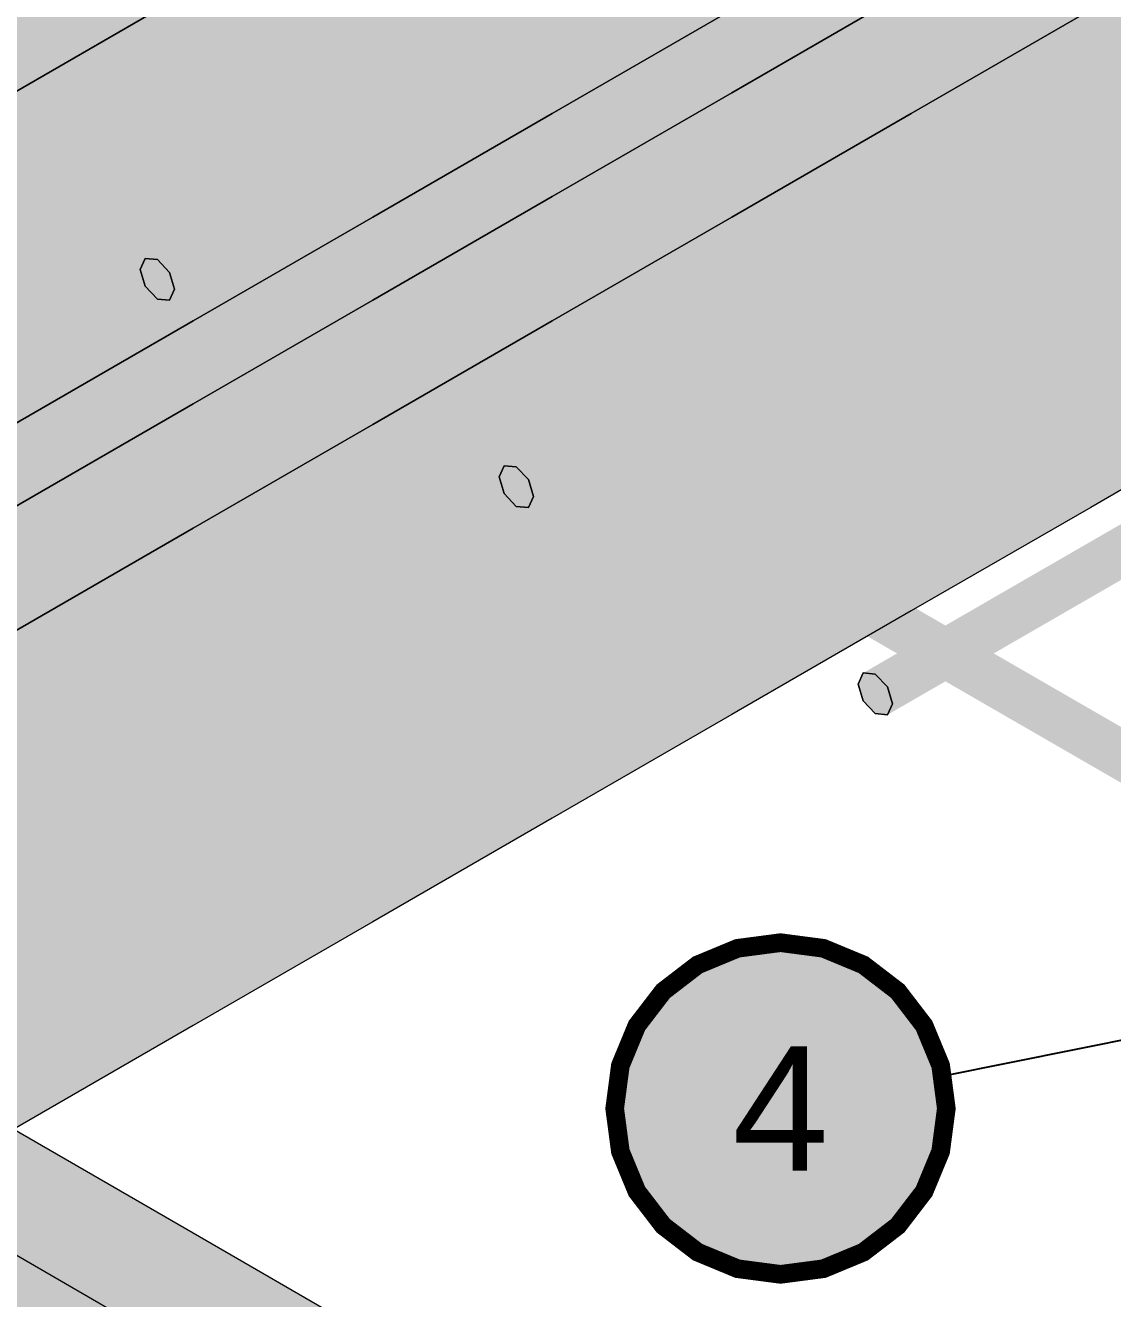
# Model space of a CAD drawing. Header units: metres. Extents: x 0 to 8.41, y 0 to 5.94.
# Drawn here: x 5.9081 to 6.1704, y 4.2942 to 4.6012 of the extents above; entities that cross this region are included whole.
import ezdxf
from ezdxf.enums import TextEntityAlignment as Align

# ---------------------------------------------------------------- set-up
doc = ezdxf.new("R2010")
doc.units = ezdxf.units.M
doc.header["$LTSCALE"] = 0.25
doc.layers.add('ISO-3D', color=7, linetype='CONTINUOUS', lineweight=13)
doc.layers.add('ISO-3D-ARISTAS', color=250, linetype='CONTINUOUS', lineweight=13)
doc.layers.add('LLAMADAS-NUM', color=30, linetype='CONTINUOUS', lineweight=25, true_color=0xc05014)
doc.styles.get("Standard").update_dxf_attribs({"font": 'arial.ttf'})

msp = doc.modelspace()

# ---------------------------------------------------------------- linework, layer by layer
at = {"layer": 'ISO-3D', "true_color": 0x8e8d88}
for points in [[(6.03519, 4.61), (5.99189, 4.585), (6.03519, 4.66), (5.99189, 4.635)], [(6.03519, 4.62), (5.99189, 4.595), (6.03519, 4.66), (5.99189, 4.635)], [(6.12179, 4.61), (6.07849, 4.585), (6.12179, 4.66), (6.07849, 4.635)], [(6.07849, 4.605), (6.03519, 4.58), (6.07849, 4.645), (6.03519, 4.62)], [(5.99189, 4.585), (5.94859, 4.56), (5.99189, 4.635), (5.94859, 4.61)], [(5.99189, 4.595), (5.94859, 4.57), (5.99189, 4.635), (5.94859, 4.61)], [(6.07849, 4.585), (6.03519, 4.56), (6.07849, 4.635), (6.03519, 4.61)], [(5.94859, 4.61), (5.90529, 4.585), (5.94859, 4.63), (5.90529, 4.605)], [(6.2084, 4.61), (6.1651, 4.585), (6.2084, 4.63), (6.1651, 4.605)], [(6.03519, 4.58), (5.99189, 4.555), (6.03519, 4.62), (5.99189, 4.595)], [(5.94859, 4.56), (5.90529, 4.535), (5.94859, 4.61), (5.90529, 4.585)], [(5.94859, 4.57), (5.90529, 4.545), (5.94859, 4.61), (5.90529, 4.585)], [(6.03519, 4.56), (5.99189, 4.535), (6.03519, 4.61), (5.99189, 4.585)], [(6.2084, 4.56), (6.1651, 4.535), (6.2084, 4.61), (6.1651, 4.585)], [(6.1651, 4.585), (6.12179, 4.56), (6.1651, 4.605), (6.12179, 4.58)], [(5.99189, 4.555), (5.94859, 4.53), (5.99189, 4.595), (5.94859, 4.57)], [(5.99189, 4.535), (5.94859, 4.51), (5.99189, 4.585), (5.94859, 4.56)], [(6.1651, 4.535), (6.12179, 4.51), (6.1651, 4.585), (6.12179, 4.56)], [(6.12179, 4.56), (6.07849, 4.535), (6.12179, 4.58), (6.07849, 4.555)], [(5.94859, 4.53), (5.90529, 4.505), (5.94859, 4.57), (5.90529, 4.545)], [(5.94859, 4.51), (5.90529, 4.485), (5.94859, 4.56), (5.90529, 4.535)], [(6.12179, 4.51), (6.07849, 4.485), (6.12179, 4.56), (6.07849, 4.535)], [(6.2084, 4.51), (6.1651, 4.485), (6.2084, 4.56), (6.1651, 4.535)], [(6.07849, 4.535), (6.03519, 4.51), (6.07849, 4.555), (6.03519, 4.53)], [(6.07849, 4.485), (6.03519, 4.46), (6.07849, 4.535), (6.03519, 4.51)], [(6.1651, 4.485), (6.12179, 4.46), (6.1651, 4.535), (6.12179, 4.51)], [(6.03519, 4.51), (5.99189, 4.485), (6.03519, 4.53), (5.99189, 4.505)], [(6.03519, 4.46), (5.99189, 4.435), (6.03519, 4.51), (5.99189, 4.485)], [(6.12179, 4.46), (6.07849, 4.435), (6.12179, 4.51), (6.07849, 4.485)], [(5.99189, 4.485), (5.94859, 4.46), (5.99189, 4.505), (5.94859, 4.48)], [(5.99189, 4.435), (5.94859, 4.41), (5.99189, 4.485), (5.94859, 4.46)], [(6.07849, 4.435), (6.03519, 4.41), (6.07849, 4.485), (6.03519, 4.46)], [(5.94859, 4.46), (5.90529, 4.435), (5.94859, 4.48), (5.90529, 4.455)], [(5.94859, 4.41), (5.90529, 4.385), (5.94859, 4.46), (5.90529, 4.435)], [(6.03519, 4.41), (5.99189, 4.385), (6.03519, 4.46), (5.99189, 4.435)], [(5.99189, 4.385), (5.94859, 4.36), (5.99189, 4.435), (5.94859, 4.41)], [(5.94859, 4.36), (5.90529, 4.335), (5.94859, 4.41), (5.90529, 4.385)]]:
    msp.add_solid(points, dxfattribs=at)
at = {"layer": 'ISO-3D', "true_color": 0xb0aea8}
for points in [[(6.19757, 4.61625), (6.15427, 4.59125), (6.1651, 4.635), (6.12179, 4.61)], [(6.1651, 4.605), (6.12179, 4.58), (6.12179, 4.63), (6.07849, 4.605)], [(5.94859, 4.61), (5.90529, 4.585), (5.91972, 4.62667), (5.87642, 4.60167)], [(6.23005, 4.5975), (6.18675, 4.5725), (6.19757, 4.61625), (6.15427, 4.59125)], [(6.15427, 4.59125), (6.11097, 4.56625), (6.12179, 4.61), (6.07849, 4.585)], [(6.12179, 4.58), (6.07849, 4.555), (6.07849, 4.605), (6.03519, 4.58)], [(6.18675, 4.5725), (6.14345, 4.5475), (6.15427, 4.59125), (6.11097, 4.56625)], [(6.11097, 4.56625), (6.06767, 4.54125), (6.07849, 4.585), (6.03519, 4.56)], [(6.07849, 4.555), (6.03519, 4.53), (6.03519, 4.58), (5.99189, 4.555)], [(6.21922, 4.55375), (6.17592, 4.52875), (6.18675, 4.5725), (6.14345, 4.5475)], [(6.14345, 4.5475), (6.10014, 4.5225), (6.11097, 4.56625), (6.06767, 4.54125)], [(6.06767, 4.54125), (6.02437, 4.51625), (6.03519, 4.56), (5.99189, 4.535)], [(6.03519, 4.53), (5.99189, 4.505), (5.99189, 4.555), (5.94859, 4.53)], [(6.17592, 4.52875), (6.13262, 4.50375), (6.14345, 4.5475), (6.10014, 4.5225)], [(6.10014, 4.5225), (6.05684, 4.4975), (6.06767, 4.54125), (6.02437, 4.51625)], [(6.02437, 4.51625), (5.98107, 4.49125), (5.99189, 4.535), (5.94859, 4.51)], [(5.99189, 4.505), (5.94859, 4.48), (5.94859, 4.53), (5.90529, 4.505)], [(6.2084, 4.51), (6.1651, 4.485), (6.17592, 4.52875), (6.13262, 4.50375)], [(6.13262, 4.50375), (6.08932, 4.47875), (6.10014, 4.5225), (6.05684, 4.4975)], [(6.05684, 4.4975), (6.01354, 4.4725), (6.02437, 4.51625), (5.98107, 4.49125)], [(5.98107, 4.49125), (5.93776, 4.46625), (5.94859, 4.51), (5.90529, 4.485)], [(5.94859, 4.48), (5.90529, 4.455), (5.90529, 4.505), (5.86199, 4.48)], [(6.1651, 4.485), (6.12179, 4.46), (6.13262, 4.50375), (6.08932, 4.47875)], [(6.08932, 4.47875), (6.04602, 4.45375), (6.05684, 4.4975), (6.01354, 4.4725)], [(6.01354, 4.4725), (5.97024, 4.4475), (5.98107, 4.49125), (5.93776, 4.46625)], [(5.93776, 4.46625), (5.89446, 4.44125), (5.90529, 4.485), (5.86199, 4.46)], [(6.12179, 4.46), (6.07849, 4.435), (6.08932, 4.47875), (6.04602, 4.45375)], [(6.04602, 4.45375), (6.00272, 4.42875), (6.01354, 4.4725), (5.97024, 4.4475)], [(5.97024, 4.4475), (5.92694, 4.4225), (5.93776, 4.46625), (5.89446, 4.44125)], [(6.07849, 4.435), (6.03519, 4.41), (6.04602, 4.45375), (6.00272, 4.42875)], [(6.00272, 4.42875), (5.95942, 4.40375), (5.97024, 4.4475), (5.92694, 4.4225)], [(5.92694, 4.4225), (5.88364, 4.3975), (5.89446, 4.44125), (5.85116, 4.41625)], [(6.03519, 4.41), (5.99189, 4.385), (6.00272, 4.42875), (5.95942, 4.40375)], [(5.95942, 4.40375), (5.91611, 4.37875), (5.92694, 4.4225), (5.88364, 4.3975)], [(5.99189, 4.385), (5.94859, 4.36), (5.95942, 4.40375), (5.91611, 4.37875)], [(5.91611, 4.37875), (5.87281, 4.35375), (5.88364, 4.3975), (5.84034, 4.3725)], [(5.94859, 4.36), (5.90529, 4.335), (5.91611, 4.37875), (5.87281, 4.35375)], [(5.94859, 4.31), (5.91395, 4.29), (5.90529, 4.335), (5.87065, 4.315)], [(5.91395, 4.29), (5.87931, 4.27), (5.87065, 4.315), (5.83601, 4.295)], [(5.99189, 4.285), (5.95725, 4.265), (5.94859, 4.31), (5.91395, 4.29)], [(5.94859, 4.28), (5.90529, 4.255), (5.90529, 4.305), (5.86199, 4.28)]]:
    msp.add_solid(points, dxfattribs=at)
at = {"layer": 'ISO-3D', "true_color": 0x845437}
for points in [[(6.05984, 4.59506), (6.05692, 4.59198), (6.01854, 4.6189), (6.01562, 4.61582)], [(6.05984, 4.58553), (6.06276, 4.58861), (6.01854, 4.60938), (6.02145, 4.61246)], [(6.10114, 4.57121), (6.09823, 4.56813), (6.05984, 4.59506), (6.05692, 4.59198)], [(5.93194, 4.5689), (5.92902, 4.56582), (5.89063, 4.59275), (5.88772, 4.58967)], [(6.10114, 4.56169), (6.10406, 4.56476), (6.05984, 4.58553), (6.06276, 4.58861)], [(5.93194, 4.55938), (5.93485, 4.56246), (5.89063, 4.58322), (5.89355, 4.5863)], [(6.14245, 4.54736), (6.13953, 4.54429), (6.10114, 4.57121), (6.09823, 4.56813)], [(5.97324, 4.54506), (5.97032, 4.54198), (5.93194, 4.5689), (5.92902, 4.56582)], [(6.14245, 4.53784), (6.14536, 4.54092), (6.10114, 4.56169), (6.10406, 4.56476)], [(5.97324, 4.53553), (5.97615, 4.53861), (5.93194, 4.55938), (5.93485, 4.56246)], [(6.01454, 4.52121), (6.01162, 4.51813), (5.97324, 4.54506), (5.97032, 4.54198)], [(6.18375, 4.52352), (6.18083, 4.52044), (6.14245, 4.54736), (6.13953, 4.54429)], [(6.01454, 4.51169), (6.01746, 4.51476), (5.97324, 4.53553), (5.97615, 4.53861)], [(6.18375, 4.51399), (6.18667, 4.51707), (6.14245, 4.53784), (6.14536, 4.54092)], [(6.05584, 4.49736), (6.05293, 4.49429), (6.01454, 4.52121), (6.01162, 4.51813)], [(6.05584, 4.48784), (6.05876, 4.49092), (6.01454, 4.51169), (6.01746, 4.51476)], [(6.09715, 4.47352), (6.09423, 4.47044), (6.05584, 4.49736), (6.05293, 4.49429)], [(6.09715, 4.46399), (6.10006, 4.46707), (6.05584, 4.48784), (6.05876, 4.49092)], [(6.13845, 4.44967), (6.13553, 4.44659), (6.09715, 4.47352), (6.09423, 4.47044)], [(6.13845, 4.44015), (6.14137, 4.44323), (6.09715, 4.46399), (6.10006, 4.46707)], [(6.17975, 4.42583), (6.17684, 4.42275), (6.13845, 4.44967), (6.13553, 4.44659)], [(6.17975, 4.4163), (6.18267, 4.41938), (6.13845, 4.44015), (6.14137, 4.44323)]]:
    msp.add_solid(points, dxfattribs=at)
at = {"layer": 'ISO-3D', "true_color": 0x6c452d}
for points in [[(6.06276, 4.59535), (6.05984, 4.59506), (6.02145, 4.61919), (6.01854, 4.6189)], [(6.05692, 4.58524), (6.05984, 4.58553), (6.01562, 4.60909), (6.01854, 4.60938)], [(6.10406, 4.5715), (6.10114, 4.57121), (6.06276, 4.59535), (6.05984, 4.59506)], [(5.93485, 4.56919), (5.93194, 4.5689), (5.89355, 4.59304), (5.89063, 4.59275)], [(6.09823, 4.5614), (6.10114, 4.56169), (6.05692, 4.58524), (6.05984, 4.58553)], [(5.92902, 4.55909), (5.93194, 4.55938), (5.88772, 4.58294), (5.89063, 4.58322)], [(5.97615, 4.54535), (5.97324, 4.54506), (5.93485, 4.56919), (5.93194, 4.5689)], [(6.14536, 4.54765), (6.14245, 4.54736), (6.10406, 4.5715), (6.10114, 4.57121)], [(6.13953, 4.53755), (6.14245, 4.53784), (6.09823, 4.5614), (6.10114, 4.56169)], [(5.97032, 4.53524), (5.97324, 4.53553), (5.92902, 4.55909), (5.93194, 4.55938)], [(6.18667, 4.52381), (6.18375, 4.52352), (6.14536, 4.54765), (6.14245, 4.54736)], [(6.01746, 4.5215), (6.01454, 4.52121), (5.97615, 4.54535), (5.97324, 4.54506)], [(6.01162, 4.5114), (6.01454, 4.51169), (5.97032, 4.53524), (5.97324, 4.53553)], [(6.18083, 4.5137), (6.18375, 4.51399), (6.13953, 4.53755), (6.14245, 4.53784)], [(6.05876, 4.49765), (6.05584, 4.49736), (6.01746, 4.5215), (6.01454, 4.52121)], [(6.05293, 4.48755), (6.05584, 4.48784), (6.01162, 4.5114), (6.01454, 4.51169)], [(6.10006, 4.47381), (6.09715, 4.47352), (6.05876, 4.49765), (6.05584, 4.49736)], [(6.09423, 4.4637), (6.09715, 4.46399), (6.05293, 4.48755), (6.05584, 4.48784)], [(6.14137, 4.44996), (6.13845, 4.44967), (6.10006, 4.47381), (6.09715, 4.47352)], [(6.13553, 4.43986), (6.13845, 4.44015), (6.09423, 4.4637), (6.09715, 4.46399)], [(6.18267, 4.42611), (6.17975, 4.42583), (6.14137, 4.44996), (6.13845, 4.44967)], [(6.17684, 4.41601), (6.17975, 4.4163), (6.13553, 4.43986), (6.13845, 4.44015)]]:
    msp.add_solid(points, dxfattribs=at)
at = {"layer": 'ISO-3D', "true_color": 0x5c3b26}
for points in [[(6.06397, 4.59268), (6.06276, 4.59535), (6.02266, 4.61652), (6.02145, 4.61919)], [(6.05572, 4.58791), (6.05692, 4.58524), (6.01441, 4.61176), (6.01562, 4.60909)], [(6.10527, 4.56883), (6.10406, 4.5715), (6.06397, 4.59268), (6.06276, 4.59535)], [(5.93606, 4.56652), (5.93485, 4.56919), (5.89476, 4.59037), (5.89355, 4.59304)], [(6.09702, 4.56407), (6.09823, 4.5614), (6.05572, 4.58791), (6.05692, 4.58524)], [(5.92781, 4.56176), (5.92902, 4.55909), (5.88651, 4.58561), (5.88772, 4.58294)], [(5.97736, 4.54268), (5.97615, 4.54535), (5.93606, 4.56652), (5.93485, 4.56919)], [(6.14657, 4.54498), (6.14536, 4.54765), (6.10527, 4.56883), (6.10406, 4.5715)], [(6.13832, 4.54022), (6.13953, 4.53755), (6.09702, 4.56407), (6.09823, 4.5614)], [(5.96911, 4.53791), (5.97032, 4.53524), (5.92781, 4.56176), (5.92902, 4.55909)], [(6.18787, 4.52114), (6.18667, 4.52381), (6.14657, 4.54498), (6.14536, 4.54765)], [(6.01867, 4.51883), (6.01746, 4.5215), (5.97736, 4.54268), (5.97615, 4.54535)], [(6.17962, 4.51637), (6.18083, 4.5137), (6.13832, 4.54022), (6.13953, 4.53755)], [(6.01042, 4.51407), (6.01162, 4.5114), (5.96911, 4.53791), (5.97032, 4.53524)], [(6.05997, 4.49498), (6.05876, 4.49765), (6.01867, 4.51883), (6.01746, 4.5215)], [(6.05172, 4.49022), (6.05293, 4.48755), (6.01042, 4.51407), (6.01162, 4.5114)], [(6.10127, 4.47114), (6.10006, 4.47381), (6.05997, 4.49498), (6.05876, 4.49765)], [(6.09302, 4.46637), (6.09423, 4.4637), (6.05172, 4.49022), (6.05293, 4.48755)], [(6.14257, 4.44729), (6.14137, 4.44996), (6.10127, 4.47114), (6.10006, 4.47381)], [(6.13432, 4.44253), (6.13553, 4.43986), (6.09302, 4.46637), (6.09423, 4.4637)], [(6.18388, 4.42344), (6.18267, 4.42611), (6.14257, 4.44729), (6.14137, 4.44996)], [(6.17563, 4.41868), (6.17684, 4.41601), (6.13432, 4.44253), (6.13553, 4.43986)]]:
    msp.add_solid(points, dxfattribs=at)
at = {"layer": 'ISO-3D', "true_color": 0x7e5035}
for points in [[(6.05692, 4.59198), (6.05572, 4.58791), (6.01562, 4.61582), (6.01441, 4.61176)], [(6.06276, 4.58861), (6.06397, 4.59268), (6.02145, 4.61246), (6.02266, 4.61652)], [(6.09823, 4.56813), (6.09702, 4.56407), (6.05692, 4.59198), (6.05572, 4.58791)], [(6.10406, 4.56476), (6.10527, 4.56883), (6.06276, 4.58861), (6.06397, 4.59268)], [(5.92902, 4.56582), (5.92781, 4.56176), (5.88772, 4.58967), (5.88651, 4.58561)], [(5.93485, 4.56246), (5.93606, 4.56652), (5.89355, 4.5863), (5.89476, 4.59037)], [(5.97615, 4.53861), (5.97736, 4.54268), (5.93485, 4.56246), (5.93606, 4.56652)], [(6.13953, 4.54429), (6.13832, 4.54022), (6.09823, 4.56813), (6.09702, 4.56407)], [(6.14536, 4.54092), (6.14657, 4.54498), (6.10406, 4.56476), (6.10527, 4.56883)], [(5.97032, 4.54198), (5.96911, 4.53791), (5.92902, 4.56582), (5.92781, 4.56176)], [(6.18667, 4.51707), (6.18787, 4.52114), (6.14536, 4.54092), (6.14657, 4.54498)], [(6.01162, 4.51813), (6.01042, 4.51407), (5.97032, 4.54198), (5.96911, 4.53791)], [(6.01746, 4.51476), (6.01867, 4.51883), (5.97615, 4.53861), (5.97736, 4.54268)], [(6.18083, 4.52044), (6.17962, 4.51637), (6.13953, 4.54429), (6.13832, 4.54022)], [(6.05293, 4.49429), (6.05172, 4.49022), (6.01162, 4.51813), (6.01042, 4.51407)], [(6.05876, 4.49092), (6.05997, 4.49498), (6.01746, 4.51476), (6.01867, 4.51883)], [(6.09423, 4.47044), (6.09302, 4.46637), (6.05293, 4.49429), (6.05172, 4.49022)], [(6.10006, 4.46707), (6.10127, 4.47114), (6.05876, 4.49092), (6.05997, 4.49498)], [(6.14137, 4.44323), (6.14257, 4.44729), (6.10006, 4.46707), (6.10127, 4.47114)], [(6.13553, 4.44659), (6.13432, 4.44253), (6.09423, 4.47044), (6.09302, 4.46637)], [(6.17684, 4.42275), (6.17563, 4.41868), (6.13553, 4.44659), (6.13432, 4.44253)], [(6.18267, 4.41938), (6.18388, 4.42344), (6.14137, 4.44323), (6.14257, 4.44729)]]:
    msp.add_solid(points, dxfattribs=at)
at = {"layer": 'ISO-3D', "true_color": 0x513422}
for points in [[(6.05971, 4.61392), (6.06092, 4.61659), (6.01841, 4.59007), (6.01962, 4.59274)], [(6.06796, 4.60916), (6.06675, 4.60649), (6.02666, 4.58531), (6.02545, 4.58264)], [(6.01841, 4.59007), (6.01962, 4.59274), (5.97711, 4.56623), (5.97832, 4.5689)], [(6.18762, 4.58777), (6.18883, 4.59044), (6.14632, 4.56392), (6.14752, 4.56659)], [(6.02666, 4.58531), (6.02545, 4.58264), (5.98536, 4.56146), (5.98415, 4.55879)], [(6.19587, 4.583), (6.19466, 4.58033), (6.15456, 4.55916), (6.15336, 4.55649)], [(5.97711, 4.56623), (5.97832, 4.5689), (5.93581, 4.54238), (5.93701, 4.54505)], [(6.14632, 4.56392), (6.14752, 4.56659), (6.10501, 4.54007), (6.10622, 4.54274)], [(5.98536, 4.56146), (5.98415, 4.55879), (5.94405, 4.53762), (5.94285, 4.53495)], [(6.15456, 4.55916), (6.15336, 4.55649), (6.11326, 4.53531), (6.11205, 4.53264)], [(6.10501, 4.54007), (6.10622, 4.54274), (6.06371, 4.51623), (6.06492, 4.5189)], [(6.11326, 4.53531), (6.11205, 4.53264), (6.07196, 4.51146), (6.07075, 4.50879)], [(6.06371, 4.51623), (6.06492, 4.5189), (6.02241, 4.49238), (6.02362, 4.49505)], [(6.07196, 4.51146), (6.07075, 4.50879), (6.03066, 4.48762), (6.02945, 4.48495)], [(6.19162, 4.49007), (6.19282, 4.49274), (6.15031, 4.46623), (6.15152, 4.4689)], [(6.19986, 4.48531), (6.19866, 4.48264), (6.15856, 4.46146), (6.15735, 4.45879)], [(6.15031, 4.46623), (6.15152, 4.4689), (6.10901, 4.44238), (6.11022, 4.44505)], [(6.15856, 4.46146), (6.15735, 4.45879), (6.11726, 4.43762), (6.11605, 4.43495)]]:
    msp.add_solid(points, dxfattribs=at)
at = {"layer": 'ISO-3D', "true_color": 0x70482f}
for points in [[(6.06092, 4.61659), (6.06384, 4.6163), (6.01962, 4.59274), (6.02254, 4.59245)], [(6.06675, 4.60649), (6.06384, 4.60678), (6.02545, 4.58264), (6.02254, 4.58293)], [(6.01962, 4.59274), (6.02254, 4.59245), (5.97832, 4.5689), (5.98123, 4.56861)], [(6.18883, 4.59044), (6.19174, 4.59015), (6.14752, 4.56659), (6.15044, 4.5663)], [(6.02545, 4.58264), (6.02254, 4.58293), (5.98415, 4.55879), (5.98123, 4.55908)], [(6.19466, 4.58033), (6.19174, 4.58062), (6.15336, 4.55649), (6.15044, 4.55678)], [(5.97832, 4.5689), (5.98123, 4.56861), (5.93701, 4.54505), (5.93993, 4.54476)], [(6.14752, 4.56659), (6.15044, 4.5663), (6.10622, 4.54274), (6.10914, 4.54245)], [(5.98415, 4.55879), (5.98123, 4.55908), (5.94285, 4.53495), (5.93993, 4.53524)], [(6.15336, 4.55649), (6.15044, 4.55678), (6.11205, 4.53264), (6.10914, 4.53293)], [(6.10622, 4.54274), (6.10914, 4.54245), (6.06492, 4.5189), (6.06783, 4.51861)], [(6.11205, 4.53264), (6.10914, 4.53293), (6.07075, 4.50879), (6.06783, 4.50908)], [(6.06492, 4.5189), (6.06783, 4.51861), (6.02362, 4.49505), (6.02653, 4.49476)], [(6.07075, 4.50879), (6.06783, 4.50908), (6.02945, 4.48495), (6.02653, 4.48524)], [(6.19282, 4.49274), (6.19574, 4.49245), (6.15152, 4.4689), (6.15444, 4.46861)], [(6.19866, 4.48264), (6.19574, 4.48293), (6.15735, 4.45879), (6.15444, 4.45908)], [(6.15152, 4.4689), (6.15444, 4.46861), (6.11022, 4.44505), (6.11313, 4.44476)], [(6.15735, 4.45879), (6.15444, 4.45908), (6.11605, 4.43495), (6.11313, 4.43524)]]:
    msp.add_solid(points, dxfattribs=at)
at = {"layer": 'ISO-3D', "true_color": 0x805135}
for points in [[(6.06384, 4.6163), (6.06675, 4.61322), (6.02254, 4.59245), (6.02545, 4.58938)], [(6.06384, 4.60678), (6.06092, 4.60985), (6.02254, 4.58293), (6.01962, 4.58601)], [(6.02254, 4.59245), (6.02545, 4.58938), (5.98123, 4.56861), (5.98415, 4.56553)], [(6.19174, 4.59015), (6.19466, 4.58707), (6.15044, 4.5663), (6.15336, 4.56322)], [(6.02254, 4.58293), (6.01962, 4.58601), (5.98123, 4.55908), (5.97832, 4.56216)], [(6.19174, 4.58062), (6.18883, 4.5837), (6.15044, 4.55678), (6.14752, 4.55985)], [(5.98123, 4.56861), (5.98415, 4.56553), (5.93993, 4.54476), (5.94285, 4.54168)], [(6.15044, 4.5663), (6.15336, 4.56322), (6.10914, 4.54245), (6.11205, 4.53938)], [(5.98123, 4.55908), (5.97832, 4.56216), (5.93993, 4.53524), (5.93701, 4.53832)], [(6.15044, 4.55678), (6.14752, 4.55985), (6.10914, 4.53293), (6.10622, 4.53601)], [(6.10914, 4.54245), (6.11205, 4.53938), (6.06783, 4.51861), (6.07075, 4.51553)], [(6.10914, 4.53293), (6.10622, 4.53601), (6.06783, 4.50908), (6.06492, 4.51216)], [(6.06783, 4.51861), (6.07075, 4.51553), (6.02653, 4.49476), (6.02945, 4.49168)], [(6.06783, 4.50908), (6.06492, 4.51216), (6.02653, 4.48524), (6.02362, 4.48832)], [(6.19574, 4.49245), (6.19866, 4.48938), (6.15444, 4.46861), (6.15735, 4.46553)], [(6.19574, 4.48293), (6.19282, 4.48601), (6.15444, 4.45908), (6.15152, 4.46216)], [(6.15444, 4.46861), (6.15735, 4.46553), (6.11313, 4.44476), (6.11605, 4.44168)], [(6.15444, 4.45908), (6.15152, 4.46216), (6.11313, 4.43524), (6.11022, 4.43832)]]:
    msp.add_solid(points, dxfattribs=at)
at = {"layer": 'ISO-3D', "true_color": 0x734930}
for points in [[(6.06092, 4.60985), (6.05971, 4.61392), (6.01962, 4.58601), (6.01841, 4.59007)], [(6.06675, 4.61322), (6.06796, 4.60916), (6.02545, 4.58938), (6.02666, 4.58531)], [(6.01962, 4.58601), (6.01841, 4.59007), (5.97832, 4.56216), (5.97711, 4.56623)], [(6.02545, 4.58938), (6.02666, 4.58531), (5.98415, 4.56553), (5.98536, 4.56146)], [(6.18883, 4.5837), (6.18762, 4.58777), (6.14752, 4.55985), (6.14632, 4.56392)], [(6.19466, 4.58707), (6.19587, 4.583), (6.15336, 4.56322), (6.15456, 4.55916)], [(5.97832, 4.56216), (5.97711, 4.56623), (5.93701, 4.53832), (5.93581, 4.54238)], [(5.98415, 4.56553), (5.98536, 4.56146), (5.94285, 4.54168), (5.94405, 4.53762)], [(6.14752, 4.55985), (6.14632, 4.56392), (6.10622, 4.53601), (6.10501, 4.54007)], [(6.15336, 4.56322), (6.15456, 4.55916), (6.11205, 4.53938), (6.11326, 4.53531)], [(6.10622, 4.53601), (6.10501, 4.54007), (6.06492, 4.51216), (6.06371, 4.51623)], [(6.11205, 4.53938), (6.11326, 4.53531), (6.07075, 4.51553), (6.07196, 4.51146)], [(6.06492, 4.51216), (6.06371, 4.51623), (6.02362, 4.48832), (6.02241, 4.49238)], [(6.07075, 4.51553), (6.07196, 4.51146), (6.02945, 4.49168), (6.03066, 4.48762)], [(6.19282, 4.48601), (6.19162, 4.49007), (6.15152, 4.46216), (6.15031, 4.46623)], [(6.19866, 4.48938), (6.19986, 4.48531), (6.15735, 4.46553), (6.15856, 4.46146)], [(6.15152, 4.46216), (6.15031, 4.46623), (6.11022, 4.43832), (6.10901, 4.44238)], [(6.15735, 4.46553), (6.15856, 4.46146), (6.11605, 4.44168), (6.11726, 4.43762)]]:
    msp.add_solid(points, dxfattribs=at)
at = {"layer": 'ISO-3D', "true_color": 0x6f472f}
for points in [[(5.93993, 4.54), (5.93581, 4.54238), (5.93701, 4.54505)], [(5.93993, 4.54), (5.93701, 4.54505), (5.93993, 4.54476)], [(5.93993, 4.54), (5.93993, 4.54476), (5.94285, 4.54168)], [(5.93993, 4.54), (5.93701, 4.53832), (5.93581, 4.54238)], [(5.93993, 4.54), (5.94285, 4.54168), (5.94405, 4.53762)], [(5.93993, 4.54), (5.93993, 4.53524), (5.93701, 4.53832)], [(5.93993, 4.54), (5.94285, 4.53495), (5.93993, 4.53524)], [(5.93993, 4.54), (5.94405, 4.53762), (5.94285, 4.53495)], [(6.02653, 4.49), (6.02241, 4.49238), (6.02362, 4.49505)], [(6.02653, 4.49), (6.02362, 4.48832), (6.02241, 4.49238)], [(6.02653, 4.49), (6.02362, 4.49505), (6.02653, 4.49476)], [(6.02653, 4.49), (6.02653, 4.49476), (6.02945, 4.49168)], [(6.02653, 4.49), (6.02653, 4.48524), (6.02362, 4.48832)], [(6.02653, 4.49), (6.02945, 4.49168), (6.03066, 4.48762)], [(6.02653, 4.49), (6.02945, 4.48495), (6.02653, 4.48524)], [(6.02653, 4.49), (6.03066, 4.48762), (6.02945, 4.48495)], [(6.11313, 4.44), (6.10901, 4.44238), (6.11022, 4.44505)], [(6.11313, 4.44), (6.11022, 4.44505), (6.11313, 4.44476)], [(6.11313, 4.44), (6.11313, 4.44476), (6.11605, 4.44168)], [(6.11313, 4.44), (6.11022, 4.43832), (6.10901, 4.44238)], [(6.11313, 4.44), (6.11605, 4.44168), (6.11726, 4.43762)], [(6.11313, 4.44), (6.11313, 4.43524), (6.11022, 4.43832)], [(6.11313, 4.44), (6.11605, 4.43495), (6.11313, 4.43524)], [(6.11313, 4.44), (6.11726, 4.43762), (6.11605, 4.43495)]]:
    msp.add_solid(points, dxfattribs=at)
at = {"layer": 'ISO-3D', "true_color": 0x9e9d98}
for points in [[(5.94859, 4.27), (5.90529, 4.295), (5.94859, 4.31), (5.90529, 4.335)], [(5.99189, 4.245), (5.94859, 4.27), (5.99189, 4.285), (5.94859, 4.31)], [(5.94859, 4.26), (5.90529, 4.285), (5.94859, 4.28), (5.90529, 4.305)], [(5.94859, 4.23), (5.90529, 4.255), (5.94859, 4.27), (5.90529, 4.295)]]:
    msp.add_solid(points, dxfattribs=at)
at = {"layer": 'ISO-3D-ARISTAS', "color": 250}
for p, q in [((5.90529, 4.585), (5.94859, 4.61)), ((5.94859, 4.61), (5.90529, 4.585)), ((6.07849, 4.585), (6.12179, 4.61)), ((6.12179, 4.61), (6.07849, 4.585)), ((6.07849, 4.605), (6.03519, 4.58)), ((6.03519, 4.58), (6.07849, 4.605)), ((6.1651, 4.605), (6.12179, 4.58)), ((6.12179, 4.58), (6.1651, 4.605)), ((6.03519, 4.56), (6.07849, 4.585)), ((6.07849, 4.585), (6.03519, 4.56)), ((6.03519, 4.58), (5.99189, 4.555)), ((5.99189, 4.555), (6.03519, 4.58)), ((6.12179, 4.58), (6.07849, 4.555)), ((6.07849, 4.555), (6.12179, 4.58)), ((5.99189, 4.535), (6.03519, 4.56)), ((6.03519, 4.56), (5.99189, 4.535)), ((5.99189, 4.555), (5.94859, 4.53)), ((5.94859, 4.53), (5.99189, 4.555)), ((6.07849, 4.555), (6.03519, 4.53)), ((6.03519, 4.53), (6.07849, 4.555)), ((5.93701, 4.54505), (5.93581, 4.54238)), ((5.93581, 4.54238), (5.93701, 4.54505)), ((5.93993, 4.54476), (5.93701, 4.54505)), ((5.93701, 4.54505), (5.93993, 4.54476)), ((5.94285, 4.54168), (5.93993, 4.54476)), ((5.93993, 4.54476), (5.94285, 4.54168)), ((5.93581, 4.54238), (5.93701, 4.53832)), ((5.93701, 4.53832), (5.93581, 4.54238)), ((5.94405, 4.53762), (5.94285, 4.54168)), ((5.94285, 4.54168), (5.94405, 4.53762)), ((5.93701, 4.53832), (5.93993, 4.53524)), ((5.93993, 4.53524), (5.93701, 4.53832)), ((5.94285, 4.53495), (5.94405, 4.53762)), ((5.94405, 4.53762), (5.94285, 4.53495)), ((5.93993, 4.53524), (5.94285, 4.53495)), ((5.94285, 4.53495), (5.93993, 4.53524)), ((5.94859, 4.51), (5.99189, 4.535)), ((5.99189, 4.535), (5.94859, 4.51)), ((5.94859, 4.53), (5.90529, 4.505)), ((5.90529, 4.505), (5.94859, 4.53)), ((6.03519, 4.53), (5.99189, 4.505)), ((5.99189, 4.505), (6.03519, 4.53)), ((5.90529, 4.485), (5.94859, 4.51)), ((5.94859, 4.51), (5.90529, 4.485)), ((6.2084, 4.51), (6.1651, 4.485)), ((6.2084, 4.51), (6.1651, 4.485)), ((5.99189, 4.505), (5.94859, 4.48)), ((5.94859, 4.48), (5.99189, 4.505)), ((6.02362, 4.49505), (6.02241, 4.49238)), ((6.02241, 4.49238), (6.02362, 4.49505)), ((6.02241, 4.49238), (6.02362, 4.48832)), ((6.02362, 4.48832), (6.02241, 4.49238)), ((6.02653, 4.49476), (6.02362, 4.49505)), ((6.02362, 4.49505), (6.02653, 4.49476)), ((6.02945, 4.49168), (6.02653, 4.49476)), ((6.02653, 4.49476), (6.02945, 4.49168)), ((6.03066, 4.48762), (6.02945, 4.49168)), ((6.02945, 4.49168), (6.03066, 4.48762)), ((6.02362, 4.48832), (6.02653, 4.48524)), ((6.02653, 4.48524), (6.02362, 4.48832)), ((6.02945, 4.48495), (6.03066, 4.48762)), ((6.03066, 4.48762), (6.02945, 4.48495)), ((6.02653, 4.48524), (6.02945, 4.48495)), ((6.02945, 4.48495), (6.02653, 4.48524)), ((6.1651, 4.485), (6.12179, 4.46)), ((6.1651, 4.485), (6.12179, 4.46)), ((5.94859, 4.48), (5.90529, 4.455)), ((5.90529, 4.455), (5.94859, 4.48)), ((6.12179, 4.46), (6.07849, 4.435)), ((6.12179, 4.46), (6.07849, 4.435)), ((6.11022, 4.44505), (6.10901, 4.44238)), ((6.10901, 4.44238), (6.11022, 4.44505)), ((6.11313, 4.44476), (6.11022, 4.44505)), ((6.11022, 4.44505), (6.11313, 4.44476)), ((6.11605, 4.44168), (6.11313, 4.44476)), ((6.11313, 4.44476), (6.11605, 4.44168)), ((6.10901, 4.44238), (6.11022, 4.43832)), ((6.11022, 4.43832), (6.10901, 4.44238)), ((6.11726, 4.43762), (6.11605, 4.44168)), ((6.11605, 4.44168), (6.11726, 4.43762)), ((6.11022, 4.43832), (6.11313, 4.43524)), ((6.11313, 4.43524), (6.11022, 4.43832)), ((6.11605, 4.43495), (6.11726, 4.43762)), ((6.11726, 4.43762), (6.11605, 4.43495)), ((6.07849, 4.435), (6.03519, 4.41)), ((6.07849, 4.435), (6.03519, 4.41)), ((6.11313, 4.43524), (6.11605, 4.43495)), ((6.11605, 4.43495), (6.11313, 4.43524)), ((6.03519, 4.41), (5.99189, 4.385)), ((6.03519, 4.41), (5.99189, 4.385)), ((5.99189, 4.385), (5.94859, 4.36)), ((5.99189, 4.385), (5.94859, 4.36)), ((5.94859, 4.36), (5.90529, 4.335)), ((5.94859, 4.36), (5.90529, 4.335)), ((5.90529, 4.335), (5.94859, 4.31)), ((5.90529, 4.335), (5.94859, 4.31)), ((5.94859, 4.31), (5.99189, 4.285)), ((5.94859, 4.31), (5.99189, 4.285)), ((5.90529, 4.305), (5.94859, 4.28)), ((5.90529, 4.305), (5.94859, 4.28))]:
    msp.add_line(p, q, dxfattribs=at)
at = {"layer": 'LLAMADAS-NUM'}
msp.add_line((6.39026, 4.4), (6.12949, 4.34784), dxfattribs=at)
at = {"layer": 'LLAMADAS-NUM', "const_width": 0.0045}
msp.add_lwpolyline([(6.13026, 4.34), (6.1289, 4.35035), (6.1249, 4.36), (6.11855, 4.36828), (6.11026, 4.37464), (6.10062, 4.37864), (6.09026, 4.38), (6.07991, 4.37864), (6.07026, 4.37464), (6.06198, 4.36828), (6.05562, 4.36), (6.05163, 4.35035), (6.05026, 4.34), (6.05163, 4.32965), (6.05562, 4.32), (6.06198, 4.31172), (6.07026, 4.30536), (6.07991, 4.30136), (6.09026, 4.3), (6.10062, 4.30136), (6.11026, 4.30536), (6.11855, 4.31172), (6.1249, 4.32), (6.1289, 4.32965)], close=True, dxfattribs=at)
at = {"layer": 'LLAMADAS-NUM', "true_color": 0xffffff}
for points in [[(6.13026, 4.34), (6.09026, 4.38), (6.07991, 4.37864)], [(6.13026, 4.34), (6.10062, 4.37864), (6.09026, 4.38)], [(6.13026, 4.34), (6.07991, 4.37864), (6.07026, 4.37464)], [(6.13026, 4.34), (6.11026, 4.37464), (6.10062, 4.37864)], [(6.13026, 4.34), (6.07026, 4.37464), (6.06198, 4.36828)], [(6.13026, 4.34), (6.11855, 4.36828), (6.11026, 4.37464)], [(6.13026, 4.34), (6.06198, 4.36828), (6.05562, 4.36)], [(6.13026, 4.34), (6.1249, 4.36), (6.11855, 4.36828)], [(6.13026, 4.34), (6.05562, 4.36), (6.05163, 4.35035)], [(6.13026, 4.34), (6.1289, 4.35035), (6.1249, 4.36)], [(6.13026, 4.34), (6.05163, 4.35035), (6.05026, 4.34)], [(6.13026, 4.34), (6.05026, 4.34), (6.05163, 4.32965)], [(6.13026, 4.34), (6.05163, 4.32965), (6.05562, 4.32)], [(6.13026, 4.34), (6.05562, 4.32), (6.06198, 4.31172)], [(6.13026, 4.34), (6.06198, 4.31172), (6.07026, 4.30536)], [(6.13026, 4.34), (6.07026, 4.30536), (6.07991, 4.30136)], [(6.13026, 4.34), (6.07991, 4.30136), (6.09026, 4.3)], [(6.13026, 4.34), (6.09026, 4.3), (6.10062, 4.30136)], [(6.13026, 4.34), (6.10062, 4.30136), (6.11026, 4.30536)], [(6.13026, 4.34), (6.11026, 4.30536), (6.11855, 4.31172)], [(6.13026, 4.34), (6.11855, 4.31172), (6.1249, 4.32)], [(6.13026, 4.34), (6.1249, 4.32), (6.1289, 4.32965)]]:
    msp.add_solid(points, dxfattribs=at)

# ---------------------------------------------------------------- texts
at = {"layer": 'LLAMADAS-NUM'}
msp.add_text('4', height=0.03, dxfattribs=at).set_placement((6.09026, 4.34), align=Align.MIDDLE_CENTER)

doc.saveas('drawing.dxf')
